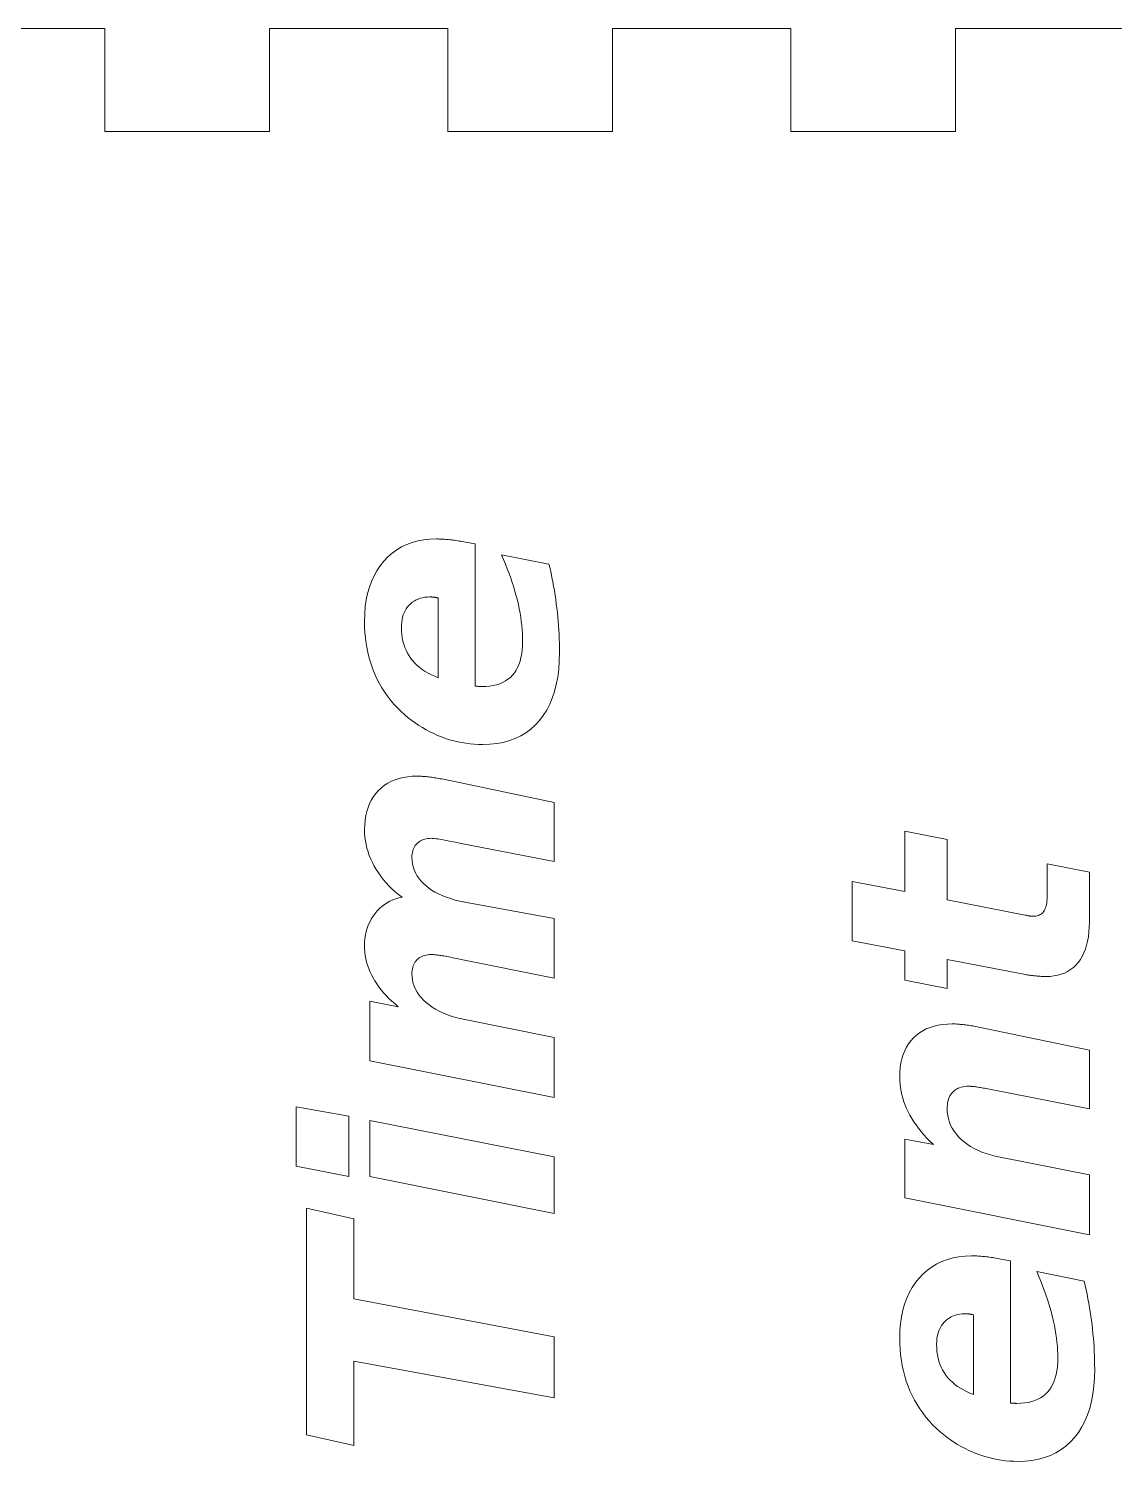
# Model space of a CAD drawing. Header units: millimetres. Extents: x 0 to 555, y 0 to 274.
# Drawn here: x 457.88 to 489.53, y 232.24 to 274 of the extents above; entities that cross this region are included whole.
import ezdxf

# ---------------------------------------------------------------- set-up
doc = ezdxf.new("R2010")
doc.units = ezdxf.units.MM
doc.layers.get('0').update_dxf_attribs({"linetype": 'CONTINUOUS', "lineweight": 0})
doc.layers.add('noname', color=1, linetype='CONTINUOUS', lineweight=0)

msp = doc.modelspace()

# ---------------------------------------------------------------- linework, layer by layer
for p, q in [((454.9, 274), (460.1, 274)), ((460.1, 274), (460.1, 271)), ((464.9, 271), (464.9, 274)), ((464.9, 274), (470.1, 274)), ((470.1, 274), (470.1, 271)), ((474.9, 271), (474.9, 274)), ((474.9, 274), (480.1, 274)), ((480.1, 274), (480.1, 271)), ((484.9, 271), (484.9, 274)), ((484.9, 274), (490.1, 274)), ((460.1, 271), (464.9, 271)), ((470.1, 271), (474.9, 271)), ((480.1, 271), (484.9, 271))]:
    msp.add_line(p, q)
for points in [[(470.618, 259.03), (470.896, 258.98), (470.896, 254.835), (470.903, 254.835), (470.911, 254.835), (470.919, 254.835), (470.927, 254.834), (470.937, 254.834), (470.947, 254.833), (470.957, 254.833), (470.968, 254.832), (470.98, 254.831), (470.992, 254.83), (471.004, 254.829), (471.016, 254.829), (471.027, 254.828), (471.037, 254.827), (471.047, 254.827), (471.057, 254.826), (471.065, 254.826), (471.073, 254.826), (471.081, 254.826), (471.088, 254.826), (471.205, 254.829), (471.315, 254.839), (471.42, 254.855), (471.518, 254.878), (471.611, 254.908), (471.697, 254.944), (471.778, 254.987), (471.852, 255.036), (471.921, 255.092), (471.983, 255.154), (472.039, 255.223), (472.089, 255.299), (472.134, 255.381), (472.172, 255.47), (472.205, 255.566), (472.231, 255.668), (472.252, 255.777), (472.267, 255.892), (472.275, 256.015), (472.278, 256.143), (472.277, 256.257), (472.272, 256.372), (472.265, 256.489), (472.254, 256.607), (472.24, 256.726), (472.223, 256.846), (472.203, 256.968), (472.18, 257.091), (472.154, 257.215), (472.125, 257.341), (472.092, 257.468), (472.056, 257.596), (472.018, 257.725), (471.976, 257.856), (471.932, 257.988), (471.884, 258.121), (471.833, 258.255), (471.78, 258.391), (471.723, 258.528), (471.664, 258.666), (473.046, 258.39), (473.077, 258.261), (473.106, 258.133), (473.133, 258.004), (473.158, 257.876), (473.182, 257.748), (473.204, 257.62), (473.225, 257.493), (473.244, 257.365), (473.261, 257.238), (473.277, 257.11), (473.291, 256.983), (473.304, 256.856), (473.316, 256.728), (473.326, 256.6), (473.334, 256.471), (473.341, 256.341), (473.347, 256.212), (473.351, 256.081), (473.353, 255.95), (473.354, 255.819), (473.348, 255.568), (473.33, 255.329), (473.301, 255.101), (473.26, 254.885), (473.208, 254.681), (473.144, 254.488), (473.068, 254.307), (472.98, 254.138), (472.881, 253.98), (472.77, 253.834), (472.648, 253.702), (472.517, 253.583), (472.376, 253.478), (472.225, 253.387), (472.064, 253.311), (471.894, 253.248), (471.714, 253.199), (471.525, 253.164), (471.326, 253.143), (471.117, 253.136), (470.993, 253.138), (470.871, 253.145), (470.749, 253.156), (470.628, 253.171), (470.507, 253.191), (470.388, 253.215), (470.269, 253.244), (470.151, 253.277), (470.033, 253.315), (469.917, 253.357), (469.801, 253.403), (469.687, 253.453), (469.576, 253.507), (469.466, 253.565), (469.358, 253.627), (469.252, 253.693), (469.149, 253.764), (469.047, 253.838), (468.947, 253.916), (468.849, 253.998), (468.736, 254.099), (468.629, 254.205), (468.527, 254.315), (468.431, 254.428), (468.34, 254.545), (468.255, 254.667), (468.175, 254.792), (468.102, 254.921), (468.033, 255.054), (467.97, 255.19), (467.913, 255.331), (467.862, 255.475), (467.817, 255.622), (467.778, 255.771), (467.745, 255.924), (467.718, 256.08), (467.697, 256.239), (467.682, 256.401), (467.673, 256.566), (467.67, 256.734), (467.676, 256.949), (467.693, 257.155), (467.721, 257.352), (467.761, 257.54), (467.812, 257.719), (467.874, 257.889), (467.948, 258.05), (468.033, 258.202), (468.129, 258.345), (468.237, 258.478), (468.354, 258.602), (468.479, 258.712), (468.612, 258.809), (468.753, 258.893), (468.902, 258.964), (469.059, 259.023), (469.224, 259.068), (469.396, 259.1), (469.577, 259.12), (469.766, 259.126), (469.803, 259.126), (469.841, 259.125), (469.88, 259.124), (469.919, 259.123), (469.958, 259.12), (469.998, 259.118), (470.038, 259.115), (470.079, 259.111), (470.12, 259.107), (470.162, 259.102), (470.204, 259.098), (470.247, 259.093), (470.29, 259.087), (470.335, 259.081), (470.38, 259.074), (470.426, 259.066), (470.473, 259.058), (470.52, 259.049), (470.569, 259.04), (470.618, 259.03)], [(469.821, 257.406), (469.808, 257.409), (469.796, 257.412), (469.783, 257.415), (469.771, 257.418), (469.758, 257.42), (469.746, 257.422), (469.733, 257.424), (469.721, 257.426), (469.708, 257.428), (469.696, 257.43), (469.683, 257.431), (469.67, 257.432), (469.657, 257.433), (469.645, 257.434), (469.632, 257.435), (469.619, 257.436), (469.606, 257.436), (469.594, 257.437), (469.581, 257.437), (469.569, 257.437), (469.495, 257.434), (469.424, 257.427), (469.357, 257.415), (469.292, 257.398), (469.23, 257.376), (469.172, 257.35), (469.117, 257.318), (469.064, 257.282), (469.015, 257.24), (468.969, 257.194), (468.926, 257.145), (468.888, 257.092), (468.855, 257.035), (468.826, 256.975), (468.801, 256.912), (468.781, 256.845), (468.766, 256.775), (468.755, 256.701), (468.748, 256.624), (468.746, 256.544), (468.748, 256.44), (468.757, 256.339), (468.77, 256.241), (468.789, 256.147), (468.814, 256.056), (468.844, 255.967), (468.88, 255.882), (468.921, 255.801), (468.967, 255.722), (469.019, 255.646), (469.076, 255.575), (469.138, 255.506), (469.205, 255.441), (469.278, 255.38), (469.355, 255.322), (469.438, 255.267), (469.526, 255.216), (469.619, 255.168), (469.717, 255.123), (469.821, 255.082), (469.821, 257.406)], [(468.765, 248.682), (468.661, 248.763), (468.563, 248.846), (468.469, 248.932), (468.38, 249.02), (468.297, 249.109), (468.218, 249.201), (468.145, 249.296), (468.076, 249.392), (468.012, 249.491), (467.954, 249.591), (467.9, 249.694), (467.852, 249.797), (467.809, 249.902), (467.772, 250.007), (467.741, 250.113), (467.716, 250.219), (467.696, 250.327), (467.682, 250.435), (467.673, 250.544), (467.67, 250.654), (467.675, 250.796), (467.687, 250.932), (467.707, 251.062), (467.736, 251.185), (467.773, 251.302), (467.818, 251.414), (467.871, 251.519), (467.933, 251.617), (468.003, 251.71), (468.081, 251.797), (468.165, 251.876), (468.256, 251.947), (468.353, 252.01), (468.456, 252.064), (468.565, 252.11), (468.68, 252.148), (468.801, 252.177), (468.929, 252.198), (469.062, 252.21), (469.202, 252.214), (469.232, 252.214), (469.263, 252.213), (469.295, 252.212), (469.328, 252.211), (469.361, 252.208), (469.396, 252.206), (469.431, 252.203), (469.467, 252.199), (469.504, 252.195), (469.542, 252.19), (469.581, 252.186), (469.62, 252.181), (469.661, 252.175), (469.703, 252.169), (469.745, 252.163), (469.789, 252.156), (469.834, 252.148), (469.88, 252.14), (469.926, 252.132), (469.974, 252.123), (473.2, 251.446), (473.2, 249.726), (470.44, 250.263), (470.368, 250.278), (470.255, 250.301), (470.151, 250.323), (470.054, 250.341), (469.967, 250.357), (469.887, 250.371), (469.816, 250.382), (469.754, 250.391), (469.7, 250.397), (469.654, 250.401), (469.617, 250.402), (469.566, 250.401), (469.517, 250.396), (469.47, 250.389), (469.425, 250.379), (469.383, 250.365), (469.343, 250.349), (469.305, 250.329), (469.269, 250.307), (469.235, 250.282), (469.204, 250.254), (469.175, 250.223), (469.15, 250.19), (469.127, 250.155), (469.107, 250.117), (469.091, 250.078), (469.077, 250.036), (469.066, 249.992), (469.059, 249.946), (469.054, 249.898), (469.053, 249.848), (469.057, 249.752), (469.069, 249.659), (469.089, 249.569), (469.117, 249.482), (469.153, 249.398), (469.197, 249.317), (469.249, 249.239), (469.309, 249.164), (469.377, 249.092), (469.454, 249.022), (469.537, 248.957), (469.627, 248.895), (469.724, 248.837), (469.827, 248.782), (469.938, 248.732), (470.055, 248.685), (470.18, 248.643), (470.311, 248.604), (470.449, 248.569), (470.594, 248.538), (473.2, 248.067), (473.2, 246.33), (470.438, 246.884), (470.368, 246.898), (470.303, 246.911), (470.24, 246.923), (470.181, 246.935), (470.126, 246.945), (470.074, 246.955), (470.026, 246.964), (469.981, 246.972), (469.94, 246.979), (469.902, 246.985), (469.867, 246.99), (469.833, 246.995), (469.8, 246.999), (469.769, 247.003), (469.739, 247.006), (469.711, 247.009), (469.685, 247.011), (469.66, 247.012), (469.636, 247.013), (469.614, 247.014), (469.563, 247.012), (469.513, 247.008), (469.466, 247), (469.422, 246.99), (469.379, 246.976), (469.339, 246.96), (469.301, 246.941), (469.266, 246.918), (469.233, 246.893), (469.202, 246.865), (469.173, 246.834), (469.148, 246.801), (469.126, 246.765), (469.106, 246.727), (469.09, 246.687), (469.077, 246.644), (469.066, 246.599), (469.059, 246.551), (469.054, 246.502), (469.053, 246.45), (469.057, 246.356), (469.069, 246.264), (469.09, 246.175), (469.119, 246.088), (469.157, 246.003), (469.202, 245.921), (469.256, 245.841), (469.319, 245.763), (469.389, 245.688), (469.468, 245.614), (469.554, 245.545), (469.645, 245.48), (469.743, 245.419), (469.846, 245.363), (469.956, 245.311), (470.071, 245.264), (470.193, 245.221), (470.32, 245.182), (470.454, 245.148), (470.594, 245.118), (473.2, 244.599), (473.2, 242.845), (467.824, 243.92), (467.824, 245.653), (468.654, 245.494), (468.559, 245.574), (468.468, 245.655), (468.382, 245.737), (468.302, 245.819), (468.225, 245.903), (468.154, 245.988), (468.088, 246.073), (468.026, 246.16), (467.969, 246.248), (467.918, 246.337), (467.871, 246.427), (467.829, 246.518), (467.792, 246.61), (467.759, 246.702), (467.732, 246.795), (467.71, 246.889), (467.693, 246.984), (467.68, 247.079), (467.673, 247.176), (467.67, 247.273), (467.673, 247.38), (467.683, 247.485), (467.698, 247.586), (467.72, 247.684), (467.747, 247.779), (467.781, 247.871), (467.821, 247.96), (467.867, 248.046), (467.919, 248.129), (467.978, 248.209), (468.04, 248.284), (468.107, 248.354), (468.176, 248.417), (468.25, 248.473), (468.327, 248.524), (468.407, 248.568), (468.491, 248.606), (468.579, 248.637), (468.67, 248.663), (468.765, 248.682)], [(481.888, 249.144), (483.424, 248.851), (483.424, 250.608), (484.653, 250.363), (484.653, 248.606), (486.928, 248.165), (486.943, 248.161), (486.958, 248.158), (486.972, 248.154), (486.986, 248.151), (486.999, 248.149), (487.012, 248.146), (487.024, 248.144), (487.036, 248.142), (487.047, 248.14), (487.058, 248.138), (487.068, 248.137), (487.079, 248.136), (487.089, 248.135), (487.099, 248.134), (487.109, 248.133), (487.119, 248.132), (487.129, 248.132), (487.139, 248.131), (487.149, 248.131), (487.158, 248.131), (487.201, 248.133), (487.242, 248.137), (487.28, 248.144), (487.315, 248.155), (487.348, 248.168), (487.378, 248.184), (487.406, 248.203), (487.432, 248.225), (487.455, 248.25), (487.475, 248.278), (487.493, 248.309), (487.51, 248.344), (487.524, 248.383), (487.537, 248.427), (487.547, 248.474), (487.556, 248.525), (487.563, 248.58), (487.567, 248.639), (487.57, 248.702), (487.571, 248.77), (487.571, 249.658), (488.8, 249.413), (488.8, 247.968), (488.797, 247.816), (488.787, 247.672), (488.771, 247.535), (488.748, 247.405), (488.718, 247.283), (488.682, 247.168), (488.64, 247.06), (488.591, 246.96), (488.536, 246.868), (488.474, 246.782), (488.405, 246.705), (488.332, 246.636), (488.252, 246.574), (488.166, 246.521), (488.075, 246.476), (487.978, 246.44), (487.876, 246.411), (487.767, 246.391), (487.653, 246.378), (487.533, 246.374), (487.506, 246.375), (487.478, 246.375), (487.45, 246.376), (487.422, 246.377), (487.394, 246.378), (487.365, 246.38), (487.335, 246.381), (487.305, 246.384), (487.275, 246.386), (487.245, 246.389), (487.214, 246.392), (487.183, 246.395), (487.152, 246.399), (487.121, 246.403), (487.09, 246.407), (487.059, 246.411), (487.027, 246.416), (486.996, 246.421), (486.964, 246.426), (486.933, 246.432), (484.653, 246.874), (484.653, 246.029), (483.424, 246.264), (483.424, 247.118), (481.888, 247.416), (481.888, 249.144)], [(481.888, 249.144), (483.424, 248.851), (483.424, 250.608), (484.653, 250.363), (484.653, 248.606), (486.928, 248.165), (486.943, 248.161), (486.958, 248.158), (486.972, 248.154), (486.986, 248.151), (486.999, 248.149), (487.012, 248.146), (487.024, 248.144), (487.036, 248.142), (487.047, 248.14), (487.058, 248.138), (487.068, 248.137), (487.079, 248.136), (487.089, 248.135), (487.099, 248.134), (487.109, 248.133), (487.119, 248.132), (487.129, 248.132), (487.139, 248.131), (487.149, 248.131), (487.158, 248.131), (487.201, 248.133), (487.242, 248.137), (487.28, 248.144), (487.315, 248.155), (487.348, 248.168), (487.378, 248.184), (487.406, 248.203), (487.432, 248.225), (487.455, 248.25), (487.475, 248.278), (487.493, 248.309), (487.51, 248.344), (487.524, 248.383), (487.537, 248.427), (487.547, 248.474), (487.556, 248.525), (487.563, 248.58), (487.567, 248.639), (487.57, 248.702), (487.571, 248.77), (487.571, 249.658), (488.8, 249.413), (488.8, 247.968), (488.797, 247.816), (488.787, 247.672), (488.771, 247.535), (488.748, 247.405), (488.718, 247.283), (488.682, 247.168), (488.64, 247.06), (488.591, 246.96), (488.536, 246.868), (488.474, 246.782), (488.405, 246.705), (488.332, 246.636), (488.252, 246.574), (488.166, 246.521), (488.075, 246.476), (487.978, 246.44), (487.876, 246.411), (487.767, 246.391), (487.653, 246.378), (487.533, 246.374), (487.506, 246.375), (487.478, 246.375), (487.45, 246.376), (487.422, 246.377), (487.394, 246.378), (487.365, 246.38), (487.335, 246.381), (487.305, 246.384), (487.275, 246.386), (487.245, 246.389), (487.214, 246.392), (487.183, 246.395), (487.152, 246.399), (487.121, 246.403), (487.09, 246.407), (487.059, 246.411), (487.027, 246.416), (486.996, 246.421), (486.964, 246.426), (486.933, 246.432), (484.653, 246.874), (484.653, 246.029), (483.424, 246.264), (483.424, 247.118), (481.888, 247.416), (481.888, 249.144)], [(485.574, 244.901), (488.8, 244.224), (488.8, 242.522), (486.038, 243.058), (485.985, 243.069), (485.933, 243.079), (485.884, 243.09), (485.836, 243.099), (485.789, 243.108), (485.744, 243.116), (485.701, 243.124), (485.66, 243.131), (485.62, 243.138), (485.582, 243.144), (485.545, 243.15), (485.51, 243.155), (485.476, 243.16), (485.445, 243.164), (485.414, 243.167), (485.385, 243.17), (485.358, 243.172), (485.333, 243.174), (485.309, 243.175), (485.286, 243.175), (485.227, 243.174), (485.171, 243.168), (485.117, 243.16), (485.066, 243.148), (485.018, 243.133), (484.973, 243.115), (484.93, 243.093), (484.89, 243.068), (484.853, 243.039), (484.818, 243.007), (484.787, 242.972), (484.759, 242.934), (484.734, 242.894), (484.712, 242.85), (484.694, 242.804), (484.679, 242.755), (484.668, 242.703), (484.659, 242.648), (484.654, 242.59), (484.653, 242.53), (484.657, 242.426), (484.669, 242.325), (484.69, 242.228), (484.718, 242.133), (484.755, 242.041), (484.801, 241.952), (484.854, 241.867), (484.915, 241.784), (484.985, 241.704), (485.063, 241.627), (485.148, 241.554), (485.239, 241.486), (485.336, 241.422), (485.44, 241.363), (485.55, 241.308), (485.666, 241.258), (485.788, 241.213), (485.917, 241.172), (486.052, 241.136), (486.194, 241.104), (488.8, 240.593), (488.8, 238.848), (483.424, 239.923), (483.424, 241.63), (484.254, 241.474), (484.157, 241.569), (484.065, 241.665), (483.978, 241.76), (483.896, 241.856), (483.819, 241.952), (483.748, 242.048), (483.681, 242.143), (483.62, 242.239), (483.564, 242.335), (483.513, 242.431), (483.467, 242.528), (483.426, 242.626), (483.389, 242.724), (483.358, 242.824), (483.331, 242.924), (483.309, 243.025), (483.292, 243.127), (483.28, 243.229), (483.273, 243.333), (483.27, 243.437), (483.274, 243.583), (483.286, 243.722), (483.306, 243.854), (483.335, 243.979), (483.371, 244.097), (483.415, 244.209), (483.467, 244.314), (483.527, 244.411), (483.595, 244.502), (483.671, 244.586), (483.755, 244.663), (483.845, 244.732), (483.941, 244.793), (484.044, 244.846), (484.154, 244.891), (484.271, 244.927), (484.393, 244.955), (484.523, 244.976), (484.659, 244.988), (484.802, 244.992), (484.834, 244.992), (484.866, 244.991), (484.9, 244.99), (484.934, 244.988), (484.969, 244.986), (485.005, 244.983), (485.041, 244.98), (485.078, 244.977), (485.116, 244.973), (485.154, 244.968), (485.193, 244.963), (485.233, 244.958), (485.273, 244.953), (485.314, 244.947), (485.355, 244.94), (485.398, 244.933), (485.441, 244.926), (485.485, 244.918), (485.529, 244.91), (485.574, 244.901)], [(485.574, 244.901), (488.8, 244.224), (488.8, 242.522), (486.038, 243.058), (485.985, 243.069), (485.933, 243.079), (485.884, 243.09), (485.836, 243.099), (485.789, 243.108), (485.744, 243.116), (485.701, 243.124), (485.66, 243.131), (485.62, 243.138), (485.582, 243.144), (485.545, 243.15), (485.51, 243.155), (485.476, 243.16), (485.445, 243.164), (485.414, 243.167), (485.385, 243.17), (485.358, 243.172), (485.333, 243.174), (485.309, 243.175), (485.286, 243.175), (485.227, 243.174), (485.171, 243.168), (485.117, 243.16), (485.066, 243.148), (485.018, 243.133), (484.973, 243.115), (484.93, 243.093), (484.89, 243.068), (484.853, 243.039), (484.818, 243.007), (484.787, 242.972), (484.759, 242.934), (484.734, 242.894), (484.712, 242.85), (484.694, 242.804), (484.679, 242.755), (484.668, 242.703), (484.659, 242.648), (484.654, 242.59), (484.653, 242.53), (484.657, 242.426), (484.669, 242.325), (484.69, 242.228), (484.718, 242.133), (484.755, 242.041), (484.801, 241.952), (484.854, 241.867), (484.915, 241.784), (484.985, 241.704), (485.063, 241.627), (485.148, 241.554), (485.239, 241.486), (485.336, 241.422), (485.44, 241.363), (485.55, 241.308), (485.666, 241.258), (485.788, 241.213), (485.917, 241.172), (486.052, 241.136), (486.194, 241.104), (488.8, 240.593), (488.8, 238.848), (483.424, 239.923), (483.424, 241.63), (484.254, 241.474), (484.157, 241.569), (484.065, 241.665), (483.978, 241.76), (483.896, 241.856), (483.819, 241.952), (483.748, 242.048), (483.681, 242.143), (483.62, 242.239), (483.564, 242.335), (483.513, 242.431), (483.467, 242.528), (483.426, 242.626), (483.389, 242.724), (483.358, 242.824), (483.331, 242.924), (483.309, 243.025), (483.292, 243.127), (483.28, 243.229), (483.273, 243.333), (483.27, 243.437), (483.274, 243.583), (483.286, 243.722), (483.306, 243.854), (483.335, 243.979), (483.371, 244.097), (483.415, 244.209), (483.467, 244.314), (483.527, 244.411), (483.595, 244.502), (483.671, 244.586), (483.755, 244.663), (483.845, 244.732), (483.941, 244.793), (484.044, 244.846), (484.154, 244.891), (484.271, 244.927), (484.393, 244.955), (484.523, 244.976), (484.659, 244.988), (484.802, 244.992), (484.834, 244.992), (484.866, 244.991), (484.9, 244.99), (484.934, 244.988), (484.969, 244.986), (485.005, 244.983), (485.041, 244.98), (485.078, 244.977), (485.116, 244.973), (485.154, 244.968), (485.193, 244.963), (485.233, 244.958), (485.273, 244.953), (485.314, 244.947), (485.355, 244.94), (485.398, 244.933), (485.441, 244.926), (485.485, 244.918), (485.529, 244.91), (485.574, 244.901)], [(465.674, 240.848), (465.674, 242.576), (467.21, 242.302), (467.21, 240.541), (465.674, 240.848)], [(467.824, 240.541), (467.824, 242.173), (473.2, 241.122), (473.2, 239.466), (467.824, 240.541)], [(465.981, 233.014), (465.981, 239.619), (467.363, 239.312), (467.363, 236.977), (473.2, 235.875), (473.2, 234.09), (467.363, 235.165), (467.363, 232.707), (465.981, 233.014)], [(486.218, 238.138), (486.496, 238.087), (486.496, 233.942), (486.503, 233.942), (486.511, 233.942), (486.519, 233.942), (486.527, 233.942), (486.537, 233.941), (486.547, 233.941), (486.557, 233.94), (486.568, 233.939), (486.58, 233.939), (486.592, 233.938), (486.604, 233.937), (486.616, 233.936), (486.627, 233.935), (486.637, 233.935), (486.647, 233.934), (486.657, 233.934), (486.665, 233.933), (486.673, 233.933), (486.681, 233.933), (486.688, 233.933), (486.805, 233.936), (486.915, 233.946), (487.02, 233.962), (487.118, 233.985), (487.211, 234.015), (487.297, 234.051), (487.378, 234.094), (487.452, 234.143), (487.521, 234.199), (487.583, 234.262), (487.639, 234.331), (487.689, 234.406), (487.734, 234.489), (487.772, 234.578), (487.805, 234.673), (487.831, 234.775), (487.852, 234.884), (487.867, 235), (487.875, 235.122), (487.878, 235.25), (487.877, 235.364), (487.872, 235.48), (487.865, 235.596), (487.854, 235.714), (487.84, 235.833), (487.823, 235.953), (487.803, 236.075), (487.78, 236.198), (487.754, 236.322), (487.725, 236.448), (487.692, 236.575), (487.656, 236.703), (487.618, 236.832), (487.576, 236.963), (487.532, 237.095), (487.484, 237.228), (487.433, 237.362), (487.38, 237.498), (487.323, 237.635), (487.264, 237.773), (488.646, 237.497), (488.677, 237.368), (488.706, 237.24), (488.733, 237.112), (488.758, 236.983), (488.782, 236.855), (488.804, 236.728), (488.825, 236.6), (488.844, 236.472), (488.861, 236.345), (488.877, 236.218), (488.891, 236.091), (488.904, 235.963), (488.916, 235.835), (488.926, 235.707), (488.934, 235.578), (488.941, 235.449), (488.947, 235.319), (488.951, 235.188), (488.953, 235.058), (488.954, 234.926), (488.948, 234.675), (488.93, 234.436), (488.901, 234.208), (488.86, 233.993), (488.808, 233.788), (488.744, 233.596), (488.668, 233.415), (488.58, 233.245), (488.481, 233.088), (488.37, 232.942), (488.248, 232.809), (488.117, 232.69), (487.976, 232.585), (487.825, 232.495), (487.664, 232.418), (487.494, 232.355), (487.314, 232.306), (487.125, 232.271), (486.926, 232.25), (486.717, 232.243), (486.593, 232.245), (486.471, 232.252), (486.349, 232.263), (486.228, 232.279), (486.107, 232.298), (485.988, 232.323), (485.869, 232.351), (485.751, 232.385), (485.633, 232.422), (485.517, 232.464), (485.401, 232.51), (485.287, 232.56), (485.176, 232.614), (485.066, 232.673), (484.958, 232.735), (484.852, 232.801), (484.749, 232.871), (484.647, 232.945), (484.547, 233.023), (484.449, 233.105), (484.336, 233.207), (484.229, 233.312), (484.127, 233.422), (484.031, 233.535), (483.94, 233.653), (483.855, 233.774), (483.775, 233.899), (483.702, 234.028), (483.633, 234.161), (483.57, 234.298), (483.513, 234.438), (483.462, 234.582), (483.417, 234.729), (483.378, 234.879), (483.345, 235.031), (483.318, 235.187), (483.297, 235.346), (483.282, 235.508), (483.273, 235.673), (483.27, 235.841), (483.276, 236.056), (483.293, 236.262), (483.321, 236.459), (483.361, 236.648), (483.412, 236.827), (483.474, 236.997), (483.548, 237.157), (483.633, 237.309), (483.729, 237.452), (483.837, 237.586), (483.954, 237.709), (484.079, 237.819), (484.212, 237.916), (484.353, 238), (484.502, 238.072), (484.659, 238.13), (484.824, 238.175), (484.996, 238.208), (485.177, 238.227), (485.366, 238.234), (485.403, 238.233), (485.441, 238.233), (485.48, 238.231), (485.519, 238.23), (485.558, 238.228), (485.598, 238.225), (485.638, 238.222), (485.679, 238.218), (485.72, 238.214), (485.762, 238.21), (485.804, 238.205), (485.847, 238.2), (485.89, 238.194), (485.935, 238.188), (485.98, 238.181), (486.026, 238.173), (486.073, 238.165), (486.12, 238.157), (486.169, 238.147), (486.218, 238.138)], [(486.218, 238.138), (486.496, 238.087), (486.496, 233.942), (486.503, 233.942), (486.511, 233.942), (486.519, 233.942), (486.527, 233.942), (486.537, 233.941), (486.547, 233.941), (486.557, 233.94), (486.568, 233.939), (486.58, 233.939), (486.592, 233.938), (486.604, 233.937), (486.616, 233.936), (486.627, 233.935), (486.637, 233.935), (486.647, 233.934), (486.657, 233.934), (486.665, 233.933), (486.673, 233.933), (486.681, 233.933), (486.688, 233.933), (486.805, 233.936), (486.915, 233.946), (487.02, 233.962), (487.118, 233.985), (487.211, 234.015), (487.297, 234.051), (487.378, 234.094), (487.452, 234.143), (487.521, 234.199), (487.583, 234.262), (487.639, 234.331), (487.689, 234.406), (487.734, 234.489), (487.772, 234.578), (487.805, 234.673), (487.831, 234.775), (487.852, 234.884), (487.867, 235), (487.875, 235.122), (487.878, 235.25), (487.877, 235.364), (487.872, 235.48), (487.865, 235.596), (487.854, 235.714), (487.84, 235.833), (487.823, 235.953), (487.803, 236.075), (487.78, 236.198), (487.754, 236.322), (487.725, 236.448), (487.692, 236.575), (487.656, 236.703), (487.618, 236.832), (487.576, 236.963), (487.532, 237.095), (487.484, 237.228), (487.433, 237.362), (487.38, 237.498), (487.323, 237.635), (487.264, 237.773), (488.646, 237.497), (488.677, 237.368), (488.706, 237.24), (488.733, 237.112), (488.758, 236.983), (488.782, 236.855), (488.804, 236.728), (488.825, 236.6), (488.844, 236.472), (488.861, 236.345), (488.877, 236.218), (488.891, 236.091), (488.904, 235.963), (488.916, 235.835), (488.926, 235.707), (488.934, 235.578), (488.941, 235.449), (488.947, 235.319), (488.951, 235.188), (488.953, 235.058), (488.954, 234.926), (488.948, 234.675), (488.93, 234.436), (488.901, 234.208), (488.86, 233.993), (488.808, 233.788), (488.744, 233.596), (488.668, 233.415), (488.58, 233.245), (488.481, 233.088), (488.37, 232.942), (488.248, 232.809), (488.117, 232.69), (487.976, 232.585), (487.825, 232.495), (487.664, 232.418), (487.494, 232.355), (487.314, 232.306), (487.125, 232.271), (486.926, 232.25), (486.717, 232.243), (486.593, 232.245), (486.471, 232.252), (486.349, 232.263), (486.228, 232.279), (486.107, 232.298), (485.988, 232.323), (485.869, 232.351), (485.751, 232.385), (485.633, 232.422), (485.517, 232.464), (485.401, 232.51), (485.287, 232.56), (485.176, 232.614), (485.066, 232.673), (484.958, 232.735), (484.852, 232.801), (484.749, 232.871), (484.647, 232.945), (484.547, 233.023), (484.449, 233.105), (484.336, 233.207), (484.229, 233.312), (484.127, 233.422), (484.031, 233.535), (483.94, 233.653), (483.855, 233.774), (483.775, 233.899), (483.702, 234.028), (483.633, 234.161), (483.57, 234.298), (483.513, 234.438), (483.462, 234.582), (483.417, 234.729), (483.378, 234.879), (483.345, 235.031), (483.318, 235.187), (483.297, 235.346), (483.282, 235.508), (483.273, 235.673), (483.27, 235.841), (483.276, 236.056), (483.293, 236.262), (483.321, 236.459), (483.361, 236.648), (483.412, 236.827), (483.474, 236.997), (483.548, 237.157), (483.633, 237.309), (483.729, 237.452), (483.837, 237.586), (483.954, 237.709), (484.079, 237.819), (484.212, 237.916), (484.353, 238), (484.502, 238.072), (484.659, 238.13), (484.824, 238.175), (484.996, 238.208), (485.177, 238.227), (485.366, 238.234), (485.403, 238.233), (485.441, 238.233), (485.48, 238.231), (485.519, 238.23), (485.558, 238.228), (485.598, 238.225), (485.638, 238.222), (485.679, 238.218), (485.72, 238.214), (485.762, 238.21), (485.804, 238.205), (485.847, 238.2), (485.89, 238.194), (485.935, 238.188), (485.98, 238.181), (486.026, 238.173), (486.073, 238.165), (486.12, 238.157), (486.169, 238.147), (486.218, 238.138)], [(485.421, 236.513), (485.408, 236.516), (485.396, 236.519), (485.383, 236.522), (485.371, 236.525), (485.358, 236.527), (485.346, 236.53), (485.333, 236.532), (485.321, 236.534), (485.308, 236.535), (485.296, 236.537), (485.283, 236.538), (485.27, 236.539), (485.257, 236.54), (485.245, 236.541), (485.232, 236.542), (485.219, 236.543), (485.206, 236.543), (485.194, 236.544), (485.181, 236.544), (485.169, 236.544), (485.095, 236.542), (485.024, 236.534), (484.957, 236.522), (484.892, 236.505), (484.83, 236.483), (484.772, 236.457), (484.717, 236.425), (484.664, 236.389), (484.615, 236.348), (484.569, 236.302), (484.526, 236.252), (484.488, 236.199), (484.455, 236.142), (484.426, 236.082), (484.401, 236.019), (484.381, 235.952), (484.366, 235.882), (484.355, 235.809), (484.348, 235.732), (484.346, 235.651), (484.348, 235.547), (484.357, 235.446), (484.37, 235.349), (484.389, 235.254), (484.414, 235.163), (484.444, 235.075), (484.48, 234.99), (484.521, 234.908), (484.567, 234.829), (484.619, 234.754), (484.676, 234.682), (484.738, 234.614), (484.805, 234.549), (484.878, 234.487), (484.955, 234.429), (485.038, 234.374), (485.126, 234.323), (485.219, 234.275), (485.317, 234.231), (485.421, 234.19), (485.421, 236.513)], [(485.421, 236.513), (485.408, 236.516), (485.396, 236.519), (485.383, 236.522), (485.371, 236.525), (485.358, 236.527), (485.346, 236.53), (485.333, 236.532), (485.321, 236.534), (485.308, 236.535), (485.296, 236.537), (485.283, 236.538), (485.27, 236.539), (485.257, 236.54), (485.245, 236.541), (485.232, 236.542), (485.219, 236.543), (485.206, 236.543), (485.194, 236.544), (485.181, 236.544), (485.169, 236.544), (485.095, 236.542), (485.024, 236.534), (484.957, 236.522), (484.892, 236.505), (484.83, 236.483), (484.772, 236.457), (484.717, 236.425), (484.664, 236.389), (484.615, 236.348), (484.569, 236.302), (484.526, 236.252), (484.488, 236.199), (484.455, 236.142), (484.426, 236.082), (484.401, 236.019), (484.381, 235.952), (484.366, 235.882), (484.355, 235.809), (484.348, 235.732), (484.346, 235.651), (484.348, 235.547), (484.357, 235.446), (484.37, 235.349), (484.389, 235.254), (484.414, 235.163), (484.444, 235.075), (484.48, 234.99), (484.521, 234.908), (484.567, 234.829), (484.619, 234.754), (484.676, 234.682), (484.738, 234.614), (484.805, 234.549), (484.878, 234.487), (484.955, 234.429), (485.038, 234.374), (485.126, 234.323), (485.219, 234.275), (485.317, 234.231), (485.421, 234.19), (485.421, 236.513)]]:
    msp.add_lwpolyline(points)
at = {"layer": 'noname'}
for points in [[(470.618, 259.03), (470.896, 258.98), (470.896, 254.835), (470.903, 254.835), (470.911, 254.835), (470.919, 254.835), (470.927, 254.834), (470.937, 254.834), (470.947, 254.833), (470.957, 254.833), (470.968, 254.832), (470.98, 254.831), (470.992, 254.83), (471.004, 254.829), (471.016, 254.829), (471.027, 254.828), (471.037, 254.827), (471.047, 254.827), (471.057, 254.826), (471.065, 254.826), (471.073, 254.826), (471.081, 254.826), (471.088, 254.826), (471.205, 254.829), (471.315, 254.839), (471.42, 254.855), (471.518, 254.878), (471.611, 254.908), (471.697, 254.944), (471.778, 254.987), (471.852, 255.036), (471.921, 255.092), (471.983, 255.154), (472.039, 255.223), (472.089, 255.299), (472.134, 255.381), (472.172, 255.47), (472.205, 255.566), (472.231, 255.668), (472.252, 255.777), (472.267, 255.892), (472.275, 256.015), (472.278, 256.143), (472.277, 256.257), (472.272, 256.372), (472.265, 256.489), (472.254, 256.607), (472.24, 256.726), (472.223, 256.846), (472.203, 256.968), (472.18, 257.091), (472.154, 257.215), (472.125, 257.341), (472.092, 257.468), (472.056, 257.596), (472.018, 257.725), (471.976, 257.856), (471.932, 257.988), (471.884, 258.121), (471.833, 258.255), (471.78, 258.391), (471.723, 258.528), (471.664, 258.666), (473.046, 258.39), (473.077, 258.261), (473.106, 258.133), (473.133, 258.004), (473.158, 257.876), (473.182, 257.748), (473.204, 257.62), (473.225, 257.493), (473.244, 257.365), (473.261, 257.238), (473.277, 257.11), (473.291, 256.983), (473.304, 256.856), (473.316, 256.728), (473.326, 256.6), (473.334, 256.471), (473.341, 256.341), (473.347, 256.212), (473.351, 256.081), (473.353, 255.95), (473.354, 255.819), (473.348, 255.568), (473.33, 255.329), (473.301, 255.101), (473.26, 254.885), (473.208, 254.681), (473.144, 254.488), (473.068, 254.307), (472.98, 254.138), (472.881, 253.98), (472.77, 253.834), (472.648, 253.702), (472.517, 253.583), (472.376, 253.478), (472.225, 253.387), (472.064, 253.311), (471.894, 253.248), (471.714, 253.199), (471.525, 253.164), (471.326, 253.143), (471.117, 253.136), (470.993, 253.138), (470.871, 253.145), (470.749, 253.156), (470.628, 253.171), (470.507, 253.191), (470.388, 253.215), (470.269, 253.244), (470.151, 253.277), (470.033, 253.315), (469.917, 253.357), (469.801, 253.403), (469.687, 253.453), (469.576, 253.507), (469.466, 253.565), (469.358, 253.627), (469.252, 253.693), (469.149, 253.764), (469.047, 253.838), (468.947, 253.916), (468.849, 253.998), (468.736, 254.099), (468.629, 254.205), (468.527, 254.315), (468.431, 254.428), (468.34, 254.545), (468.255, 254.667), (468.175, 254.792), (468.102, 254.921), (468.033, 255.054), (467.97, 255.19), (467.913, 255.331), (467.862, 255.475), (467.817, 255.622), (467.778, 255.771), (467.745, 255.924), (467.718, 256.08), (467.697, 256.239), (467.682, 256.401), (467.673, 256.566), (467.67, 256.734), (467.676, 256.949), (467.693, 257.155), (467.721, 257.352), (467.761, 257.54), (467.812, 257.719), (467.874, 257.889), (467.948, 258.05), (468.033, 258.202), (468.129, 258.345), (468.237, 258.478), (468.354, 258.602), (468.479, 258.712), (468.612, 258.809), (468.753, 258.893), (468.902, 258.964), (469.059, 259.023), (469.224, 259.068), (469.396, 259.1), (469.577, 259.12), (469.766, 259.126), (469.803, 259.126), (469.841, 259.125), (469.88, 259.124), (469.919, 259.123), (469.958, 259.12), (469.998, 259.118), (470.038, 259.115), (470.079, 259.111), (470.12, 259.107), (470.162, 259.102), (470.204, 259.098), (470.247, 259.093), (470.29, 259.087), (470.335, 259.081), (470.38, 259.074), (470.426, 259.066), (470.473, 259.058), (470.52, 259.049), (470.569, 259.04), (470.618, 259.03)], [(469.821, 257.406), (469.808, 257.409), (469.796, 257.412), (469.783, 257.415), (469.771, 257.418), (469.758, 257.42), (469.746, 257.422), (469.733, 257.424), (469.721, 257.426), (469.708, 257.428), (469.696, 257.43), (469.683, 257.431), (469.67, 257.432), (469.657, 257.433), (469.645, 257.434), (469.632, 257.435), (469.619, 257.436), (469.606, 257.436), (469.594, 257.437), (469.581, 257.437), (469.569, 257.437), (469.495, 257.434), (469.424, 257.427), (469.357, 257.415), (469.292, 257.398), (469.23, 257.376), (469.172, 257.35), (469.117, 257.318), (469.064, 257.282), (469.015, 257.24), (468.969, 257.194), (468.926, 257.145), (468.888, 257.092), (468.855, 257.035), (468.826, 256.975), (468.801, 256.912), (468.781, 256.845), (468.766, 256.775), (468.755, 256.701), (468.748, 256.624), (468.746, 256.544), (468.748, 256.44), (468.757, 256.339), (468.77, 256.241), (468.789, 256.147), (468.814, 256.056), (468.844, 255.967), (468.88, 255.882), (468.921, 255.801), (468.967, 255.722), (469.019, 255.646), (469.076, 255.575), (469.138, 255.506), (469.205, 255.441), (469.278, 255.38), (469.355, 255.322), (469.438, 255.267), (469.526, 255.216), (469.619, 255.168), (469.717, 255.123), (469.821, 255.082), (469.821, 257.406)], [(468.765, 248.682), (468.661, 248.763), (468.563, 248.846), (468.469, 248.932), (468.38, 249.02), (468.297, 249.109), (468.218, 249.201), (468.145, 249.296), (468.076, 249.392), (468.012, 249.491), (467.954, 249.591), (467.9, 249.694), (467.852, 249.797), (467.809, 249.902), (467.772, 250.007), (467.741, 250.113), (467.716, 250.219), (467.696, 250.327), (467.682, 250.435), (467.673, 250.544), (467.67, 250.654), (467.675, 250.796), (467.687, 250.932), (467.707, 251.062), (467.736, 251.185), (467.773, 251.302), (467.818, 251.414), (467.871, 251.519), (467.933, 251.617), (468.003, 251.71), (468.081, 251.797), (468.165, 251.876), (468.256, 251.947), (468.353, 252.01), (468.456, 252.064), (468.565, 252.11), (468.68, 252.148), (468.801, 252.177), (468.929, 252.198), (469.062, 252.21), (469.202, 252.214), (469.232, 252.214), (469.263, 252.213), (469.295, 252.212), (469.328, 252.211), (469.361, 252.208), (469.396, 252.206), (469.431, 252.203), (469.467, 252.199), (469.504, 252.195), (469.542, 252.19), (469.581, 252.186), (469.62, 252.181), (469.661, 252.175), (469.703, 252.169), (469.745, 252.163), (469.789, 252.156), (469.834, 252.148), (469.88, 252.14), (469.926, 252.132), (469.974, 252.123), (473.2, 251.446), (473.2, 249.726), (470.44, 250.263), (470.368, 250.278), (470.255, 250.301), (470.151, 250.323), (470.054, 250.341), (469.967, 250.357), (469.887, 250.371), (469.816, 250.382), (469.754, 250.391), (469.7, 250.397), (469.654, 250.401), (469.617, 250.402), (469.566, 250.401), (469.517, 250.396), (469.47, 250.389), (469.425, 250.379), (469.383, 250.365), (469.343, 250.349), (469.305, 250.329), (469.269, 250.307), (469.235, 250.282), (469.204, 250.254), (469.175, 250.223), (469.15, 250.19), (469.127, 250.155), (469.107, 250.117), (469.091, 250.078), (469.077, 250.036), (469.066, 249.992), (469.059, 249.946), (469.054, 249.898), (469.053, 249.848), (469.057, 249.752), (469.069, 249.659), (469.089, 249.569), (469.117, 249.482), (469.153, 249.398), (469.197, 249.317), (469.249, 249.239), (469.309, 249.164), (469.377, 249.092), (469.454, 249.022), (469.537, 248.957), (469.627, 248.895), (469.724, 248.837), (469.827, 248.782), (469.938, 248.732), (470.055, 248.685), (470.18, 248.643), (470.311, 248.604), (470.449, 248.569), (470.594, 248.538), (473.2, 248.067), (473.2, 246.33), (470.438, 246.884), (470.368, 246.898), (470.303, 246.911), (470.24, 246.923), (470.181, 246.935), (470.126, 246.945), (470.074, 246.955), (470.026, 246.964), (469.981, 246.972), (469.94, 246.979), (469.902, 246.985), (469.867, 246.99), (469.833, 246.995), (469.8, 246.999), (469.769, 247.003), (469.739, 247.006), (469.711, 247.009), (469.685, 247.011), (469.66, 247.012), (469.636, 247.013), (469.614, 247.014), (469.563, 247.012), (469.513, 247.008), (469.466, 247), (469.422, 246.99), (469.379, 246.976), (469.339, 246.96), (469.301, 246.941), (469.266, 246.918), (469.233, 246.893), (469.202, 246.865), (469.173, 246.834), (469.148, 246.801), (469.126, 246.765), (469.106, 246.727), (469.09, 246.687), (469.077, 246.644), (469.066, 246.599), (469.059, 246.551), (469.054, 246.502), (469.053, 246.45), (469.057, 246.356), (469.069, 246.264), (469.09, 246.175), (469.119, 246.088), (469.157, 246.003), (469.202, 245.921), (469.256, 245.841), (469.319, 245.763), (469.389, 245.688), (469.468, 245.614), (469.554, 245.545), (469.645, 245.48), (469.743, 245.419), (469.846, 245.363), (469.956, 245.311), (470.071, 245.264), (470.193, 245.221), (470.32, 245.182), (470.454, 245.148), (470.594, 245.118), (473.2, 244.599), (473.2, 242.845), (467.824, 243.92), (467.824, 245.653), (468.654, 245.494), (468.559, 245.574), (468.468, 245.655), (468.382, 245.737), (468.302, 245.819), (468.225, 245.903), (468.154, 245.988), (468.088, 246.073), (468.026, 246.16), (467.969, 246.248), (467.918, 246.337), (467.871, 246.427), (467.829, 246.518), (467.792, 246.61), (467.759, 246.702), (467.732, 246.795), (467.71, 246.889), (467.693, 246.984), (467.68, 247.079), (467.673, 247.176), (467.67, 247.273), (467.673, 247.38), (467.683, 247.485), (467.698, 247.586), (467.72, 247.684), (467.747, 247.779), (467.781, 247.871), (467.821, 247.96), (467.867, 248.046), (467.919, 248.129), (467.978, 248.209), (468.04, 248.284), (468.107, 248.354), (468.176, 248.417), (468.25, 248.473), (468.327, 248.524), (468.407, 248.568), (468.491, 248.606), (468.579, 248.637), (468.67, 248.663), (468.765, 248.682)], [(465.674, 240.848), (465.674, 242.576), (467.21, 242.302), (467.21, 240.541), (465.674, 240.848)], [(467.824, 240.541), (467.824, 242.173), (473.2, 241.122), (473.2, 239.466), (467.824, 240.541)], [(465.981, 233.014), (465.981, 239.619), (467.363, 239.312), (467.363, 236.977), (473.2, 235.875), (473.2, 234.09), (467.363, 235.165), (467.363, 232.707), (465.981, 233.014)]]:
    msp.add_lwpolyline(points, dxfattribs=at)

doc.saveas('drawing.dxf')
